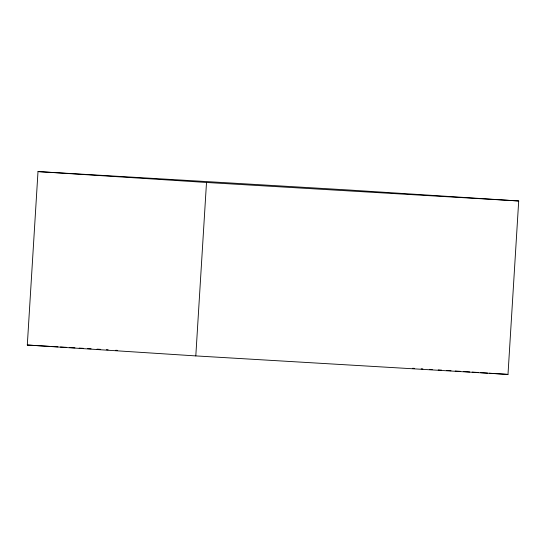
<?xml version="1.0" encoding="UTF-8"?>
<svg xmlns="http://www.w3.org/2000/svg" width="546" height="546" viewBox="0 0 546 546"><rect width="100%" height="100%" fill="white"/><g stroke="black" fill="none" stroke-linecap="round" stroke-linejoin="round"><path stroke-width="0.82" d="M27.3 345.024L38.002 171.587L350.198 190.09L518.7 200.976L507.998 374.413L195.802 355.91L27.3 345.024L49.42 346.335M195.802 355.91L206.504 182.473L38.002 171.587M206.504 182.473L518.7 200.976M51.119 346.437L57.924 346.84M60.476 346.99L66.428 347.338M69.833 347.543L74.938 347.843M79.19 348.095L83.442 348.348M87.694 348.601L91.1 348.805M97.051 349.153L100.457 349.358M106.409 349.713L108.115 349.809M115.766 350.266L117.472 350.368M412.68 368.257L414.387 368.366M421.191 368.803L422.891 368.912M429.702 369.355L432.255 369.519M438.213 369.901L441.618 370.127M446.724 370.454L450.976 370.727M455.234 371.007L460.339 371.335M463.745 371.553L469.697 371.942M472.256 372.106L478.207 372.488M480.76 372.652L487.571 373.095M489.271 373.205L507.998 374.413"/></g></svg>
